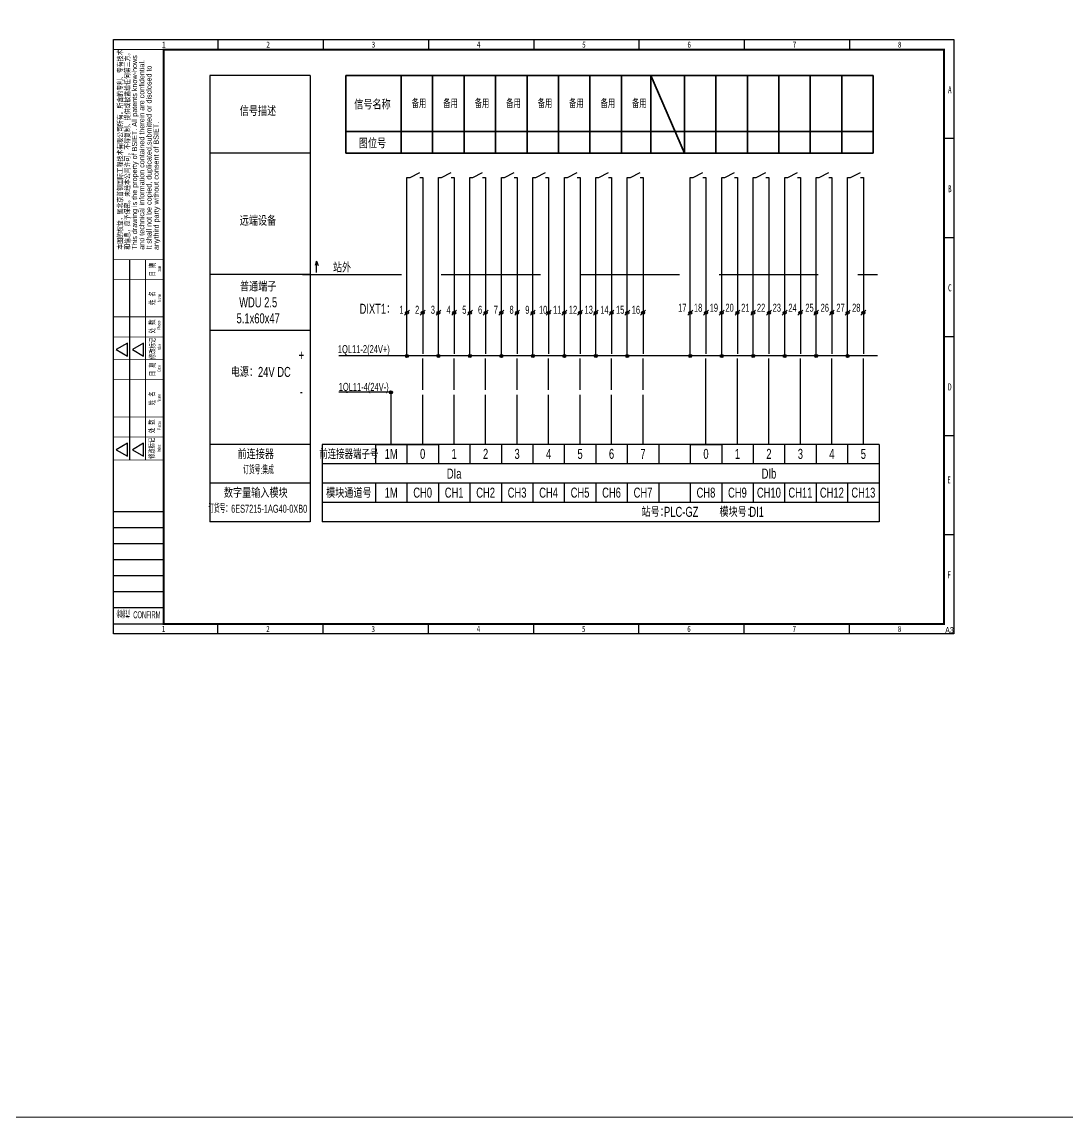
# Model space of a CAD drawing. Header units: millimetres. Extents: x 6333 to 49538, y -3842 to 24603.
# Drawn here: x 7085 to 7608, y -3842 to -3295 of the extents above; entities that cross this region are included whole.
import ezdxf
from ezdxf.enums import TextEntityAlignment as Align

# ---------------------------------------------------------------- set-up
doc = ezdxf.new("R2010")
doc.units = ezdxf.units.MM
doc.linetypes.add('DASHED', pattern=[0.75, 0.5, -0.25])
doc.linetypes.add('DGN Style 3', pattern=[69.413982, 49.581416, -19.832566])
for name, color, linetype, lineweight in [('000自动化文字', 7, 'Continuous', 25), ('000自动化暂时锁定', 7, 'Continuous', 35), ('图框', 7, 'Continuous', 13)]:
    doc.layers.add(name, color=color, linetype=linetype, lineweight=lineweight)
doc.layers.add('TK', color=7, linetype='Continuous')
doc.layers.add('模板-签名-公用', color=3, linetype='Continuous')
doc.styles.add('A字-H5', font='BSDI_XW.shx', dxfattribs={"width": 0.7, "height": 5, "bigfont": 'BSDI_HZ.shx'})
doc.styles.add('LZ-Roman', font='bsdi_xw.shx')
doc.styles.add('Style-Times New Roman', font='bsdi_xw.shx', dxfattribs={"bigfont": '@bsdi_hz.shx'})
doc.styles.add('Style-仿宋_GB2312', font='')
doc.styles.add('宋体', font='bsdi_xw.shx', dxfattribs={"width": 0.7, "height": 2.5, "bigfont": '@bsdi_hz.shx'})
doc.styles.add('宋体_1', font='bsdi_xw.shx', dxfattribs={"width": 0.7, "height": 2.386364, "bigfont": '@bsdi_hz.shx'})
doc.styles.add('首钢设计院H3.5', font='BSDI_XW.shx', dxfattribs={"width": 0.714286, "height": 3.5, "bigfont": 'BSDI_HZ.shx'})
doc.styles.add('首钢设计院H4', font='BSDI_XW.shx', dxfattribs={"width": 0.7, "height": 4, "bigfont": 'BSDI_HZ.shx'})
doc.styles.add('首钢设计院H5', font='BSDI_XW.shx', dxfattribs={"width": 0.7, "bigfont": 'BSDI_HZ.shx'})
doc.styles.get('Style-仿宋_GB2312').set_extended_font_data('仿宋_GB2312')

# ---------------------------------------------------------------- blocks, each defined once
blk = doc.blocks.new('BSIET_通用图框_A3_1')
at = {"const_width": 0.5}
blk.add_lwpolyline([(-404, 187), (-404, 87)], dxfattribs=at)
at = {"layer": '图框', "color": 7, "linetype": 'Continuous', "lineweight": 25}
for p, q in [((-367.8, 297), (-367.8, 292)), ((-315.2, 297), (-315.2, 292)), ((-262.6, 297), (-262.6, 292)), ((-210, 297), (-210, 292)), ((-157.4, 297), (-157.4, 292)), ((-104.8, 297), (-104.8, 292)), ((-52.2, 297), (-52.2, 292)), ((0, 247.5), (-5, 247.5)), ((0, 198), (-5, 198)), ((-412, 187), (-412, 87)), ((0, 148.5), (-5, 148.5)), ((-413.03, 145.32), (-418.65, 142.07)), ((-413.03, 138.82), (-413.03, 145.32)), ((-404.96, 145.32), (-410.58, 142.07)), ((-404.96, 138.82), (-404.96, 145.32)), ((-418.65, 142.07), (-413.03, 138.82)), ((-410.58, 142.07), (-404.96, 138.82)), ((0, 99), (-5, 99)), ((-413.03, 95.32), (-418.65, 92.07)), ((-413.03, 88.82), (-413.03, 95.32)), ((-404.96, 95.32), (-410.58, 92.07)), ((-404.96, 88.82), (-404.96, 95.32)), ((-418.65, 92.07), (-413.03, 88.82)), ((-410.58, 92.07), (-404.96, 88.82)), ((0, 49.5), (-5, 49.5)), ((-367.8, 0), (-367.8, 5)), ((-315.2, 0), (-315.2, 5)), ((-262.6, 0), (-262.6, 5)), ((-210, 0), (-210, 5)), ((-157.4, 0), (-157.4, 5)), ((-104.8, 0), (-104.8, 5)), ((-52.2, 0), (-52.2, 5))]:
    blk.add_line(p, q, dxfattribs=at)
at = {"layer": '图框', "color": 7, "linetype": 'Continuous', "lineweight": 20}
blk.add_line((-420, 292), (-395, 292), dxfattribs=at)
blk.add_line((-420, 292), (-395, 292), dxfattribs=at)
blk.add_line((-420, 292), (-395, 292), dxfattribs=at)
blk.add_line((-420, 292), (-395, 292), dxfattribs=at)
at = {"layer": '图框', "color": 7, "lineweight": 25}
for p, q in [((-420.12, 61.21), (-395.12, 61.21)), ((-420, 61.21), (-395, 61.21)), ((-420, 61.21), (-395, 61.21)), ((-420, 61.21), (-395, 61.21)), ((-420.02, 53.21), (-395.02, 53.21)), ((-420.02, 53.21), (-395.02, 53.21)), ((-420.02, 53.21), (-395.02, 53.21)), ((-420, 53.21), (-395, 53.21)), ((-420, 45.21), (-395, 45.21)), ((-420, 37.21), (-395, 37.21)), ((-420, 29.21), (-395, 29.21)), ((-420, 21.21), (-395, 21.21)), ((-420, 13.21), (-395, 13.21)), ((-420, 5), (-395, 5))]:
    blk.add_line(p, q, dxfattribs=at)
at = {"layer": '图框', "lineweight": 25}
blk.add_lwpolyline([(-420, 297), (0, 297), (0, 0), (-420, 0)], close=True, dxfattribs=at)
at = {"layer": '图框', "const_width": 1}
blk.add_lwpolyline([(-395, 292), (-5, 292), (-5, 5), (-395, 5)], close=True, dxfattribs=at)
at = {"layer": '图框', "const_width": 0.35}
for points in [[(-420, 187), (-395, 187)], [(-420, 177), (-395, 177)], [(-420, 158.45), (-395, 158.45)], [(-420, 148.35), (-395, 148.35)], [(-420, 137), (-395, 137)], [(-420, 127), (-395, 127)], [(-420, 108.45), (-395, 108.45)], [(-420, 98.35), (-395, 98.35)], [(-420, 87), (-395, 87)]]:
    blk.add_lwpolyline(points, dxfattribs=at)
at = {"layer": 'TK', "style": '宋体_1', "width": 0.7, "flags": 3}
for tag, p in [('LZCO_NGZBS-W50-H30-D10_T7', (-43.87, 279.75)), ('LZCO_NJN-W50-H30-D10_T7', (-42.73, 248.65))]:
    blk.add_attdef(tag, text='', height=3, dxfattribs=at).set_placement(p, align=Align.MIDDLE_CENTER)
at = {"layer": 'TK', "lineweight": 25, "style": '宋体', "width": 0.7, "flags": 3}
for tag, p in [('LZHQ_N会签6_T6_H6', (-407.25, 57.08)), ('LZHQ_N会签5_T6_H6', (-407.25, 49.08)), ('LZHQ_N会签4_T6_H6', (-407.25, 41.08)), ('LZHQ_N会签3_T6_H6', (-407.25, 33.08)), ('LZHQ_N会签2_T6_H6', (-407.25, 25.08)), ('LZHQ_N会签1_T6_H6', (-407.25, 17.08))]:
    blk.add_attdef(tag, text='', height=2.5, dxfattribs=at).set_placement(p, align=Align.MIDDLE)
at = {"layer": '图框', "color": 7, "linetype": 'Continuous', "lineweight": 25}
for s, height, style, width, p in [('1', 3, 'Style-仿宋_GB2312', 0.733334, (-394.89, 294.49)), ('2', 3, 'Style-仿宋_GB2312', 0.733334, (-342.7, 294.49)), ('3', 3, 'Style-仿宋_GB2312', 0.733334, (-290.1, 294.49)), ('4', 3, 'Style-仿宋_GB2312', 0.733334, (-237.5, 294.49)), ('5', 3, 'Style-仿宋_GB2312', 0.733334, (-184.9, 294.49)), ('6', 3, 'Style-仿宋_GB2312', 0.733334, (-132.3, 294.49)), ('7', 3, 'Style-仿宋_GB2312', 0.733334, (-79.7, 294.49)), ('8', 3, 'Style-仿宋_GB2312', 0.733334, (-27.1, 294.49)), ('A', 3.5, 'Style-仿宋_GB2312', 0.628572, (-2.07, 271.95)), ('B', 3.5, 'Style-仿宋_GB2312', 0.628572, (-2.07, 222.45)), ('C', 3.5, 'Style-仿宋_GB2312', 0.628572, (-2.07, 172.95)), ('D', 3.5, 'Style-仿宋_GB2312', 0.628572, (-2.07, 123.45)), ('E', 3.5, 'Style-仿宋_GB2312', 0.628572, (-2.43, 76.97)), ('F', 3.5, 'Style-仿宋_GB2312', 0.628572, (-2.43, 29.56)), ('1', 3, 'Style-仿宋_GB2312', 0.733334, (-395, 2.5)), ('2', 3, 'Style-仿宋_GB2312', 0.733334, (-342.8, 2.5)), ('3', 3, 'Style-仿宋_GB2312', 0.733334, (-290.2, 2.5)), ('4', 3, 'Style-仿宋_GB2312', 0.733334, (-237.6, 2.5)), ('5', 3, 'Style-仿宋_GB2312', 0.733334, (-185, 2.5)), ('6', 3, 'Style-仿宋_GB2312', 0.733334, (-132.4, 2.5)), ('7', 3, 'Style-仿宋_GB2312', 0.733334, (-79.8, 2.5)), ('8', 3, 'Style-仿宋_GB2312', 0.733334, (-27.2, 2.5)), ('A3', 3, 'Style-Times New Roman', 0.7, (-2.23, 1.95))]:
    blk.add_text(s, height=height, dxfattribs=dict(at, style=style, width=width)).set_placement(p, align=Align.MIDDLE_CENTER)
at = {"layer": '图框', "color": 7, "linetype": 'Continuous', "lineweight": 20, "style": 'Style-仿宋_GB2312', "width": 0.807692}
blk.add_text('本图的权益，属北京首钢国际工程技术有限公司所有。所含的专利、专有技术', height=2.6, rotation=90, dxfattribs=at).set_placement((-418, 192), align=Align.TOP_LEFT)
at = {"layer": '图框', "color": 7, "linetype": 'Continuous'}
for s, height, style, width, p in [('和信息，应予保密。未经本公司许可，不得复制、提供或披露给任何第三方。', 2.6, 'Style-仿宋_GB2312', 0.807692, (-411.8, 192)), ('Name', 1.6, 'Style-Times New Roman', 0.55, (-396.29, 165.99)), ('Places', 1.6, 'Style-Times New Roman', 0.55, (-396.54, 152.12)), ('Index', 1.6, 'Style-Times New Roman', 0.55, (-396.43, 141.36)), ('Name', 1.6, 'Style-Times New Roman', 0.55, (-396.44, 115.88)), ('Places', 1.6, 'Style-Times New Roman', 0.55, (-396.43, 101.92)), ('Index', 1.6, 'Style-Times New Roman', 0.55, (-396.46, 90.97))]:
    blk.add_text(s, height=height, rotation=90, dxfattribs=dict(at, style=style, width=width)).set_placement(p)
at = {"layer": '图框', "color": 7, "linetype": 'Continuous', "lineweight": 20, "style": 'LZ-Roman'}
for s, p in [('This drawing is the property of BSIET. All patents know-hows', (-410.8, 192)), ('and technical information contained therein are confidential.', (-407.2, 192)), ('It shall not be copied, duplicated,submitted or disclosed to ', (-403.6, 192))]:
    blk.add_text(s, height=2.6, rotation=90, dxfattribs=at).set_placement(p, align=Align.TOP_LEFT)
at = {"layer": '图框', "color": 7, "linetype": 'Continuous', "style": 'LZ-Roman'}
blk.add_text('anythird party without consent of BSIET.', height=2.6, rotation=90, dxfattribs=at).set_placement((-397.4, 191.84))
at = {"layer": '图框', "color": 7, "linetype": 'Continuous', "lineweight": 20, "style": 'Style-仿宋_GB2312', "width": 0.678571}
for s, p in [('日 期', (-399.21, 178.68)), ('姓 名', (-399.32, 164.4)), ('处 数', (-399.32, 150.23)), ('修改标记', (-399.21, 137.34)), ('日 期', (-399.21, 128.79)), ('姓 名', (-399.38, 114.34)), ('处 数', (-399.49, 100.34)), ('修改标记', (-399.49, 87.45))]:
    blk.add_text(s, height=2.8, rotation=90, dxfattribs=at).set_placement(p)
at = {"layer": '图框', "color": 7, "linetype": 'Continuous', "lineweight": 25, "style": 'Style-Times New Roman', "width": 0.55}
for p in [(-396.24, 180.85), (-396.4, 131.18)]:
    blk.add_text('Date', height=1.6, rotation=90, dxfattribs=at).set_placement(p)
at = {"layer": '图框', "color": 7, "lineweight": 25, "style": 'Style-Times New Roman', "width": 0.5}
blk.add_text('会签栏  CONFIRM', height=3.5, dxfattribs=at).set_placement((-418.59, 7.85))
at = {"layer": '模板-签名-公用', "style": '宋体', "width": 0.7}
blk.add_attdef('LZTQINS', text='', height=2, dxfattribs=at).set_placement((-5, 5), align=Align.MIDDLE)
at = {"layer": '模板-签名-公用', "style": '宋体', "width": 0.7, "flags": 3}
blk.add_attdef('LZFRAME', (-40.91, 2.06), '', height=3, dxfattribs=at)

msp = doc.modelspace()

# ---------------------------------------------------------------- hatches: boundary and pattern name
at = {"layer": '000自动化文字', "linetype": 'Continuous', "ltscale": 0.01, "true_color": 0xed1f24}
for points in [[(7276.96, -3461.92, -1), (7278.48, -3461.92, -1)], [(7292.69, -3461.92, -1), (7294.21, -3461.92, -1)], [(7308.42, -3461.92, -1), (7309.94, -3461.92, -1)], [(7324.15, -3461.92, -1), (7325.67, -3461.92, -1)], [(7339.88, -3461.92, -1), (7341.4, -3461.92, -1)], [(7355.61, -3461.92, -1), (7357.13, -3461.92, -1)], [(7371.34, -3461.92, -1), (7372.86, -3461.92, -1)], [(7387.07, -3461.92, -1), (7388.59, -3461.92, -1)]]:
    msp.add_hatch(color=240, dxfattribs=at).paths.add_polyline_path(points)
at = {"layer": '000自动化文字', "linetype": 'Continuous', "ltscale": 0.01}
for color, points in [(1, [(7418.53, -3461.92, -1), (7420.05, -3461.92, -1)]), (1, [(7434.26, -3461.92, -1), (7435.78, -3461.92, -1)]), (1, [(7449.99, -3461.92, -1), (7451.51, -3461.92, -1)]), (1, [(7465.72, -3461.92, -1), (7467.24, -3461.92, -1)]), (1, [(7481.45, -3461.92, -1), (7482.97, -3461.92, -1)]), (1, [(7497.18, -3461.92, -1), (7498.7, -3461.92, -1)]), (4, [(7268.95, -3480.07, -1), (7270.48, -3480.07, -1)])]:
    msp.add_hatch(color=color, dxfattribs=at).paths.add_polyline_path(points)

# ---------------------------------------------------------------- linework, layer by layer
at = {"lineweight": 9}
msp.add_lwpolyline([(6332.92, -2079.55), (9443.74, -2079.55), (9443.74, -3842.22), (6332.92, -3842.22)], close=True, dxfattribs=at)
at = {"layer": '000自动化文字', "linetype": 'Continuous', "ltscale": 0.01}
for p, q in [((7179.17, -3321.85), (7179.17, -3402.78)), ((7229.37, -3321.85), (7229.36, -3402.78)), ((7279.24, -3372.74), (7284.08, -3370.32)), ((7294.97, -3372.74), (7299.81, -3370.32)), ((7310.7, -3372.74), (7315.54, -3370.32)), ((7326.43, -3372.74), (7331.27, -3370.32)), ((7342.15, -3372.74), (7346.99, -3370.32)), ((7357.89, -3372.74), (7362.73, -3370.32)), ((7373.62, -3372.74), (7378.46, -3370.32)), ((7389.35, -3372.74), (7394.19, -3370.32)), ((7420.81, -3372.74), (7425.65, -3370.32)), ((7436.54, -3372.74), (7441.38, -3370.32)), ((7452.27, -3372.74), (7457.11, -3370.32)), ((7468, -3372.74), (7472.84, -3370.32)), ((7483.72, -3372.74), (7488.56, -3370.32)), ((7499.45, -3372.74), (7504.29, -3370.32)), ((7277.72, -3402.78), (7277.72, -3372.74)), ((7277.72, -3372.74), (7279.24, -3372.74)), ((7284.08, -3372.74), (7285.59, -3372.74)), ((7285.59, -3372.74), (7285.59, -3402.78)), ((7293.45, -3372.74), (7294.97, -3372.74)), ((7293.45, -3402.78), (7293.45, -3372.74)), ((7299.81, -3372.74), (7301.32, -3372.74)), ((7301.32, -3372.74), (7301.32, -3402.78)), ((7309.18, -3372.74), (7310.7, -3372.74)), ((7309.18, -3402.78), (7309.18, -3372.74)), ((7315.54, -3372.74), (7317.05, -3372.74)), ((7317.05, -3372.74), (7317.05, -3402.78)), ((7324.91, -3372.74), (7326.43, -3372.74)), ((7324.91, -3402.78), (7324.91, -3372.74)), ((7331.27, -3372.74), (7332.78, -3372.74)), ((7332.78, -3372.74), (7332.78, -3402.78)), ((7340.64, -3372.74), (7342.15, -3372.74)), ((7340.64, -3402.78), (7340.64, -3372.74)), ((7346.99, -3372.74), (7348.51, -3372.74)), ((7348.5, -3372.74), (7348.5, -3402.78)), ((7356.37, -3372.74), (7357.89, -3372.74)), ((7356.37, -3402.78), (7356.37, -3372.74)), ((7362.73, -3372.74), (7364.24, -3372.74)), ((7364.24, -3372.74), (7364.24, -3402.78)), ((7372.1, -3372.74), (7373.62, -3372.74)), ((7372.1, -3402.78), (7372.1, -3372.74)), ((7378.46, -3372.74), (7379.97, -3372.74)), ((7379.97, -3372.74), (7379.97, -3402.78)), ((7387.83, -3372.74), (7389.35, -3372.74)), ((7387.83, -3402.78), (7387.83, -3372.74)), ((7394.19, -3372.74), (7395.7, -3372.74)), ((7395.7, -3372.74), (7395.7, -3402.78)), ((7419.29, -3372.74), (7420.81, -3372.74)), ((7419.29, -3402.78), (7419.29, -3372.74)), ((7425.65, -3372.74), (7427.16, -3372.74)), ((7427.16, -3372.74), (7427.16, -3402.78)), ((7435.02, -3372.74), (7436.54, -3372.74)), ((7435.02, -3402.78), (7435.02, -3372.74)), ((7441.38, -3372.74), (7442.89, -3372.74)), ((7442.89, -3372.74), (7442.89, -3402.78)), ((7450.75, -3372.74), (7452.27, -3372.74)), ((7450.75, -3402.78), (7450.75, -3372.74)), ((7457.11, -3372.74), (7458.62, -3372.74)), ((7458.62, -3372.74), (7458.62, -3402.78)), ((7466.48, -3372.74), (7468, -3372.74)), ((7466.48, -3402.78), (7466.48, -3372.74)), ((7472.84, -3372.74), (7474.35, -3372.74)), ((7474.35, -3372.74), (7474.35, -3402.78)), ((7482.21, -3372.74), (7483.72, -3372.74)), ((7482.21, -3402.78), (7482.21, -3372.74)), ((7488.56, -3372.74), (7490.08, -3372.74)), ((7490.08, -3372.74), (7490.08, -3402.78)), ((7497.94, -3372.74), (7499.45, -3372.74)), ((7497.94, -3402.78), (7497.94, -3372.74)), ((7504.29, -3372.74), (7505.81, -3372.74)), ((7505.81, -3372.74), (7505.81, -3402.78)), ((7179.17, -3402.78), (7179.17, -3520.22)), ((7229.36, -3402.78), (7229.35, -3544.83)), ((7277.72, -3461.92), (7277.72, -3402.78)), ((7285.59, -3402.78), (7285.59, -3460.82)), ((7293.45, -3461.92), (7293.45, -3402.78)), ((7301.32, -3402.78), (7301.32, -3460.82)), ((7309.18, -3461.92), (7309.18, -3402.78)), ((7317.05, -3402.78), (7317.05, -3460.82)), ((7324.91, -3461.92), (7324.91, -3402.78)), ((7332.78, -3402.78), (7332.78, -3460.82)), ((7340.64, -3461.92), (7340.64, -3402.78)), ((7348.51, -3402.78), (7348.51, -3460.82)), ((7356.37, -3461.92), (7356.37, -3402.78)), ((7364.24, -3402.78), (7364.24, -3460.82)), ((7372.1, -3461.92), (7372.1, -3402.78)), ((7379.97, -3402.78), (7379.97, -3460.82)), ((7387.83, -3461.92), (7387.83, -3402.78)), ((7395.7, -3402.78), (7395.7, -3460.82)), ((7419.29, -3461.92), (7419.29, -3402.78)), ((7427.16, -3402.78), (7427.16, -3460.82)), ((7435.02, -3461.92), (7435.02, -3402.78)), ((7442.89, -3402.78), (7442.89, -3460.82)), ((7450.75, -3461.92), (7450.75, -3402.78)), ((7458.62, -3402.78), (7458.62, -3460.82)), ((7466.48, -3461.92), (7466.48, -3402.78)), ((7474.35, -3402.78), (7474.35, -3460.82)), ((7482.21, -3461.92), (7482.21, -3402.78)), ((7490.08, -3402.78), (7490.08, -3460.82)), ((7497.94, -3461.92), (7497.94, -3402.78)), ((7505.81, -3402.78), (7505.81, -3460.82)), ((7340.64, -3461.92), (7340.64, -3427.05)), ((7348.51, -3427.05), (7348.51, -3460.82)), ((7179.17, -3459.22), (7179.17, -3506.11)), ((7285.57, -3478.86), (7285.57, -3463.13)), ((7301.3, -3478.86), (7301.3, -3463.13)), ((7317.03, -3478.86), (7317.03, -3463.13)), ((7332.76, -3478.86), (7332.76, -3463.13)), ((7348.49, -3478.86), (7348.49, -3463.13)), ((7364.22, -3478.86), (7364.22, -3463.13)), ((7379.95, -3478.86), (7379.95, -3463.13)), ((7395.68, -3478.86), (7395.68, -3463.13)), ((7427.14, -3506.11), (7427.14, -3463.13)), ((7442.87, -3506.11), (7442.87, -3463.13)), ((7458.6, -3506.11), (7458.6, -3463.13)), ((7474.33, -3506.11), (7474.33, -3463.13)), ((7490.06, -3506.11), (7490.06, -3463.13)), ((7505.79, -3506.11), (7505.79, -3463.13)), ((7229.36, -3473.22), (7229.36, -3506.11)), ((7285.57, -3506.11), (7285.57, -3481.28)), ((7301.3, -3506.11), (7301.3, -3481.28)), ((7317.03, -3506.11), (7317.03, -3481.28)), ((7332.76, -3506.11), (7332.76, -3481.28)), ((7348.49, -3506.11), (7348.49, -3481.28)), ((7364.22, -3506.11), (7364.22, -3481.28)), ((7379.95, -3506.11), (7379.95, -3481.28)), ((7395.68, -3506.11), (7395.68, -3481.28)), ((7235.36, -3506.11), (7235.36, -3544.83)), ((7261.98, -3506.11), (7293.44, -3506.11)), ((7261.98, -3506.11), (7261.98, -3515.79)), ((7277.71, -3506.11), (7277.71, -3515.79)), ((7293.44, -3506.11), (7293.44, -3515.79)), ((7309.17, -3506.11), (7309.17, -3515.79)), ((7324.9, -3506.11), (7324.9, -3515.79)), ((7340.63, -3506.11), (7340.63, -3515.79)), ((7356.36, -3506.11), (7356.36, -3515.79)), ((7372.09, -3506.11), (7372.09, -3515.79)), ((7387.82, -3506.11), (7387.82, -3515.79)), ((7403.55, -3506.11), (7403.55, -3515.79)), ((7419.28, -3506.11), (7419.28, -3515.79)), ((7419.28, -3506.11), (7435.01, -3506.11)), ((7435.01, -3506.11), (7435.01, -3515.79)), ((7450.74, -3506.11), (7450.74, -3515.79)), ((7466.47, -3506.11), (7466.47, -3515.79)), ((7482.2, -3506.11), (7482.2, -3515.79)), ((7497.93, -3506.11), (7497.93, -3515.79)), ((7513.66, -3506.11), (7513.66, -3544.83)), ((7179.17, -3509.63), (7179.17, -3544.83)), ((7261.98, -3525.47), (7261.98, -3535.15)), ((7277.71, -3525.47), (7277.71, -3535.15)), ((7293.44, -3525.47), (7293.44, -3535.15)), ((7309.17, -3525.47), (7309.17, -3535.15)), ((7324.9, -3525.47), (7324.9, -3535.15)), ((7340.63, -3525.47), (7340.63, -3535.15)), ((7356.36, -3525.47), (7356.36, -3535.15)), ((7372.09, -3525.47), (7372.09, -3535.15)), ((7387.82, -3525.47), (7387.82, -3535.15)), ((7403.55, -3525.47), (7403.55, -3535.15)), ((7419.28, -3525.47), (7419.28, -3535.15)), ((7435.01, -3525.47), (7435.01, -3535.15)), ((7450.74, -3525.47), (7450.74, -3535.15)), ((7466.47, -3525.47), (7466.47, -3535.15)), ((7482.2, -3525.47), (7482.2, -3535.15)), ((7497.93, -3525.47), (7497.93, -3535.15)), ((7513.66, -3525.47), (7513.66, -3544.83)), ((7513.66, -3535.15), (7235.36, -3535.15))]:
    msp.add_line(p, q, dxfattribs=at)
at = {"layer": '000自动化文字'}
for p, q in [((7229.37, -3321.85), (7179.18, -3321.85)), ((7229.37, -3360.57), (7179.18, -3360.57)), ((7232.58, -3414.62), (7231.88, -3416.72)), ((7232.58, -3414.62), (7233.28, -3416.72)), ((7232.58, -3420.22), (7232.58, -3414.62)), ((7229.48, -3421.22), (7179.28, -3421.22)), ((7276.51, -3441.56), (7278.93, -3439.13)), ((7284.37, -3441.56), (7286.8, -3439.13)), ((7292.24, -3441.56), (7294.66, -3439.13)), ((7300.1, -3441.56), (7302.53, -3439.13)), ((7307.97, -3441.56), (7310.39, -3439.13)), ((7315.83, -3441.56), (7318.26, -3439.13)), ((7323.7, -3441.56), (7326.12, -3439.13)), ((7331.56, -3441.56), (7333.99, -3439.13)), ((7339.43, -3441.56), (7341.85, -3439.13)), ((7347.29, -3441.56), (7349.72, -3439.13)), ((7355.16, -3441.56), (7357.58, -3439.13)), ((7363.02, -3441.56), (7365.45, -3439.13)), ((7370.89, -3441.56), (7373.31, -3439.13)), ((7378.75, -3441.56), (7381.18, -3439.13)), ((7386.62, -3441.56), (7389.04, -3439.13)), ((7394.48, -3441.56), (7396.91, -3439.13)), ((7418.08, -3441.56), (7420.5, -3439.13)), ((7425.94, -3441.56), (7428.37, -3439.13)), ((7433.81, -3441.56), (7436.23, -3439.13)), ((7441.67, -3441.56), (7444.1, -3439.13)), ((7449.54, -3441.56), (7451.96, -3439.13)), ((7457.4, -3441.56), (7459.83, -3439.13)), ((7465.27, -3441.56), (7467.69, -3439.13)), ((7473.13, -3441.56), (7475.56, -3439.13)), ((7481, -3441.56), (7483.42, -3439.13)), ((7488.86, -3441.56), (7491.29, -3439.13)), ((7496.73, -3441.56), (7499.15, -3439.13)), ((7504.59, -3441.56), (7507.02, -3439.13)), ((7229.36, -3449.22), (7179.17, -3449.22)), ((7229.36, -3506.11), (7179.17, -3506.11)), ((7513.66, -3506.11), (7235.36, -3506.11)), ((7513.66, -3515.79), (7235.36, -3515.79)), ((7229.36, -3525.47), (7179.17, -3525.47)), ((7513.66, -3525.47), (7235.36, -3525.47)), ((7229.35, -3544.83), (7179.17, -3544.83)), ((7513.66, -3544.83), (7235.36, -3544.83))]:
    msp.add_line(p, q, dxfattribs=at)
at = {"layer": '000自动化文字', "linetype": 'DGN Style 3'}
msp.add_line((7225.45, -3421.22), (7512.93, -3421.22), dxfattribs=at)
at = {"layer": '000自动化文字', "color": 240, "linetype": 'Continuous', "ltscale": 0.01, "true_color": 0xed1f24}
for p, q in [((7276.29, -3461.92), (7243.61, -3461.92)), ((7512.93, -3461.92), (7276.29, -3461.92))]:
    msp.add_line(p, q, dxfattribs=at)
at = {"layer": '000自动化文字', "color": 4, "linetype": 'Continuous', "ltscale": 0.01}
for q in [(7243.61, -3480.07), (7243.61, -3480.07), (7269.71, -3506.11)]:
    msp.add_line((7269.71, -3480.07), q, dxfattribs=at)
at = {"layer": '000自动化文字'}
for centre in [(7277.71, -3440.35), (7285.57, -3440.35), (7293.44, -3440.35), (7301.3, -3440.35), (7309.17, -3440.35), (7317.03, -3440.35), (7324.9, -3440.35), (7332.76, -3440.35), (7340.63, -3440.35), (7348.49, -3440.35), (7356.36, -3440.35), (7364.22, -3440.35), (7372.09, -3440.35), (7379.95, -3440.35), (7387.82, -3440.35), (7395.68, -3440.35), (7419.28, -3440.35), (7427.14, -3440.35), (7435.01, -3440.35), (7442.87, -3440.35), (7450.74, -3440.35), (7458.6, -3440.35), (7466.47, -3440.35), (7474.33, -3440.35), (7482.2, -3440.35), (7490.06, -3440.35), (7497.93, -3440.35), (7505.79, -3440.35)]:
    msp.add_circle(centre, 0.763, dxfattribs=at)
at = {"layer": '000自动化文字', "color": 240, "true_color": 0xed1f24}
for centre in [(7277.72, -3461.92), (7293.45, -3461.92), (7309.18, -3461.92), (7324.91, -3461.92), (7340.64, -3461.92), (7356.37, -3461.92), (7372.1, -3461.92), (7387.83, -3461.92)]:
    msp.add_circle(centre, 0.763, dxfattribs=at)
at = {"layer": '000自动化文字', "color": 1}
for centre in [(7419.29, -3461.92), (7435.02, -3461.92), (7450.75, -3461.92), (7466.48, -3461.92), (7482.21, -3461.92), (7497.94, -3461.92)]:
    msp.add_circle(centre, 0.763, dxfattribs=at)
at = {"layer": '000自动化文字', "color": 4}
msp.add_circle((7269.71, -3480.07), 0.763, dxfattribs=at)
at = {"layer": '000自动化暂时锁定', "linetype": 'Continuous', "ltscale": 0.01}
for p, q in [((7247.17, -3321.85), (7510.74, -3321.85)), ((7247.17, -3360.57), (7247.17, -3321.85)), ((7274.79, -3321.85), (7274.79, -3360.57)), ((7274.79, -3360.57), (7274.79, -3321.85)), ((7290.52, -3360.57), (7290.52, -3321.85)), ((7306.25, -3360.57), (7306.25, -3321.85)), ((7321.98, -3360.57), (7321.98, -3321.85)), ((7337.71, -3360.57), (7337.71, -3321.85)), ((7353.44, -3360.57), (7353.44, -3321.85)), ((7369.17, -3360.57), (7369.17, -3321.85)), ((7384.9, -3360.57), (7384.9, -3321.85)), ((7399.63, -3360.57), (7399.63, -3321.85)), ((7399.63, -3360.57), (7399.63, -3321.85)), ((7399.63, -3360.57), (7399.63, -3321.85)), ((7416.36, -3321.85), (7416.36, -3360.57)), ((7416.36, -3360.57), (7416.36, -3321.85)), ((7432.09, -3360.57), (7432.09, -3321.85)), ((7447.82, -3360.57), (7447.82, -3321.85)), ((7463.55, -3360.57), (7463.55, -3321.85)), ((7479.28, -3360.57), (7479.28, -3321.85)), ((7495.01, -3360.57), (7495.01, -3321.85)), ((7510.74, -3360.57), (7510.74, -3321.85)), ((7247.17, -3349.8), (7510.74, -3349.8)), ((7247.17, -3360.57), (7510.74, -3360.57))]:
    msp.add_line(p, q, dxfattribs=at)
at = {"layer": '000自动化暂时锁定'}
msp.add_line((7399.63, -3321.85), (7416.36, -3360.57), dxfattribs=at)

# ---------------------------------------------------------------- block references
at = {"layer": '图框', "linetype": 'DASHED'}
msp.add_blockref('BSIET_通用图框_A3_1', (7551.07, -3600.84), dxfattribs=at)

# ---------------------------------------------------------------- texts
at = {"layer": '000自动化文字'}
for s, height, style, width, p in [('信号描述', 5, '首钢设计院H5', 0.7, (7203.27, -3339.51)), ('远端设备', 5, '首钢设计院H5', 0.7, (7203.26, -3394.34)), ('站外', 5, '首钢设计院H5', 0.7, (7245.28, -3417.72)), ('普通端子', 5, '首钢设计院H5', 0.7, (7203.37, -3427.22)), ('WDU 2.5', 5, '首钢设计院H5', 0.7, (7203.37, -3435.12)), ('5.1x60x47', 5, '首钢设计院H5', 0.7, (7203.37, -3443.12)), ('+', 5, '首钢设计院H4', 0.7, (7224.94, -3461.53)), ('电源：24V DC', 5, '首钢设计院H4', 0.7, (7204.65, -3469.9)), ('-', 5, '首钢设计院H4', 0.7, (7224.94, -3479.68)), ('前连接器', 5, '首钢设计院H5', 0.7, (7202.15, -3510.95)), ('前连接器端子号', 5, '首钢设计院H5', 0.65, (7248.67, -3510.95)), ('0', 5, '首钢设计院H5', 0.7, (7285.57, -3510.85)), ('1', 5, '首钢设计院H5', 0.7, (7301.3, -3510.85)), ('2', 5, '首钢设计院H5', 0.7, (7317.03, -3510.85)), ('3', 5, '首钢设计院H5', 0.7, (7332.76, -3510.85)), ('4', 5, '首钢设计院H5', 0.7, (7348.49, -3510.85)), ('5', 5, '首钢设计院H5', 0.7, (7364.22, -3510.85)), ('6', 5, '首钢设计院H5', 0.7, (7379.95, -3510.85)), ('7', 5, '首钢设计院H5', 0.7, (7395.68, -3510.85)), ('0', 5, '首钢设计院H5', 0.7, (7427.14, -3510.85)), ('1', 5, '首钢设计院H5', 0.7, (7442.87, -3510.85)), ('2', 5, '首钢设计院H5', 0.7, (7458.6, -3510.85)), ('3', 5, '首钢设计院H5', 0.7, (7474.33, -3510.85)), ('4', 5, '首钢设计院H5', 0.7, (7490.06, -3510.85)), ('5', 5, '首钢设计院H5', 0.7, (7505.79, -3510.85)), ('订货号:集成', 4, '首钢设计院H5', 0.55, (7203.53, -3518.97)), ('DIa', 5, '首钢设计院H5', 0.7, (7301.3, -3520.71)), ('DIb', 5, '首钢设计院H5', 0.7, (7458.63, -3520.71)), ('数字量输入模块', 5, '首钢设计院H5', 0.7, (7202.15, -3530.31)), ('模块通道号', 5, '首钢设计院H5', 0.7, (7248.67, -3530.33)), ('CH0', 5, '首钢设计院H5', 0.7, (7285.57, -3530.21)), ('CH1', 5, '首钢设计院H5', 0.7, (7301.3, -3530.21)), ('CH2', 5, '首钢设计院H5', 0.7, (7317.03, -3530.21)), ('CH3', 5, '首钢设计院H5', 0.7, (7332.76, -3530.21)), ('CH4', 5, '首钢设计院H5', 0.7, (7348.49, -3530.21)), ('CH5', 5, '首钢设计院H5', 0.7, (7364.22, -3530.21)), ('CH6', 5, '首钢设计院H5', 0.7, (7379.95, -3530.21)), ('CH7', 5, '首钢设计院H5', 0.7, (7395.68, -3530.21)), ('CH8', 5, '首钢设计院H5', 0.7, (7427.14, -3530.21)), ('CH9', 5, '首钢设计院H5', 0.7, (7442.87, -3530.21)), ('CH10', 5, '首钢设计院H5', 0.7, (7458.6, -3530.21)), ('CH11', 5, '首钢设计院H5', 0.7, (7474.33, -3530.21)), ('CH12', 5, '首钢设计院H5', 0.7, (7490.06, -3530.21)), ('CH13', 5, '首钢设计院H5', 0.7, (7505.79, -3530.21)), ('订货号：6ES7215-1AG40-0XB0', 4, '首钢设计院H5', 0.55, (7203.15, -3538.27))]:
    msp.add_text(s, height=height, dxfattribs=dict(at, style=style, width=width)).set_placement(p, align=Align.MIDDLE_CENTER)
at = {"layer": '000自动化文字', "color": 2, "style": '首钢设计院H3.5', "width": 0.7}
msp.add_text('DIXT1：', height=5, dxfattribs=at).set_placement((7254.04, -3440.86))
at = {"layer": '000自动化文字', "style": '首钢设计院H3.5', "width": 0.7}
for s, p in [('17', (7413.27, -3439.84)), ('18', (7421.14, -3439.84)), ('19', (7429, -3439.84)), ('20', (7436.87, -3439.84)), ('21', (7444.73, -3439.84)), ('22', (7452.6, -3439.84)), ('23', (7460.46, -3439.84)), ('24', (7468.33, -3439.84)), ('25', (7476.8, -3439.84)), ('26', (7484.44, -3439.84)), ('27', (7492.31, -3439.84)), ('28', (7500.17, -3439.84)), ('1', (7273.9, -3440.86)), ('2', (7281.77, -3440.86)), ('3', (7289.63, -3440.86)), ('4', (7297.5, -3440.86)), ('5', (7305.36, -3440.86)), ('6', (7313.23, -3440.86)), ('7', (7321.09, -3440.86)), ('8', (7328.96, -3440.86)), ('9', (7336.82, -3440.86)), ('10', (7343.69, -3440.86)), ('11', (7350.74, -3440.86)), ('12', (7358.6, -3440.86)), ('13', (7366.47, -3440.86)), ('14', (7374.33, -3440.86)), ('15', (7382.2, -3440.86)), ('16', (7390.06, -3440.86))]:
    msp.add_text(s, height=4, dxfattribs=at).set_placement(p)
at = {"layer": '000自动化文字', "color": 240, "true_color": 0xed1f24, "style": '首钢设计院H5', "width": 0.7}
msp.add_text('1QL11-2(24V+)', height=4, dxfattribs=at).set_placement((7243.21, -3460.53))
at = {"layer": '000自动化文字', "color": 4, "style": '首钢设计院H5', "width": 0.7}
msp.add_text('1QL11-4(24V-)', height=4, dxfattribs=at).set_placement((7243.61, -3479.38))
for p in [(7269.84, -3510.85), (7269.84, -3530.21)]:
    msp.add_text('1M', height=5, dxfattribs=at).set_placement(p, align=Align.MIDDLE_CENTER)
at = {"layer": '000自动化文字', "style": '首钢设计院H5', "width": 0.7}
for s, p in [('站号：', (7394.93, -3543.81)), ('模块号：', (7433.86, -3543.81))]:
    msp.add_text(s, height=5, dxfattribs=at).set_placement(p, align=Align.BOTTOM_LEFT)
at = {"layer": '000自动化文字', "color": 2, "style": '首钢设计院H5', "width": 0.7}
for s, p in [('PLC-GZ', (7406.19, -3543.81)), ('DI1', (7448.84, -3543.81))]:
    msp.add_text(s, height=5, dxfattribs=at).set_placement(p, align=Align.BOTTOM_LEFT)
at = {"layer": '000自动化文字', "char_height": 4, "width": 14.8567, "attachment_point": 4, "line_spacing_factor": 0.75, "style": 'A字-H5'}
for insert in [(7280.1, -3336.08), (7295.83, -3336.08), (7311.56, -3336.08), (7327.29, -3336.08), (7343.02, -3336.08), (7358.75, -3336.08), (7374.48, -3336.08), (7390.21, -3336.08)]:
    msp.add_mtext('备用', dxfattribs=dict(at, insert=insert))
at = {"layer": '000自动化暂时锁定', "style": '首钢设计院H5', "width": 0.7}
for s, p in [('信号名称', (7260.48, -3336.28)), ('图位号', (7260.48, -3355.64))]:
    msp.add_text(s, height=5, dxfattribs=at).set_placement(p, align=Align.MIDDLE_CENTER)

doc.saveas('drawing.dxf')
